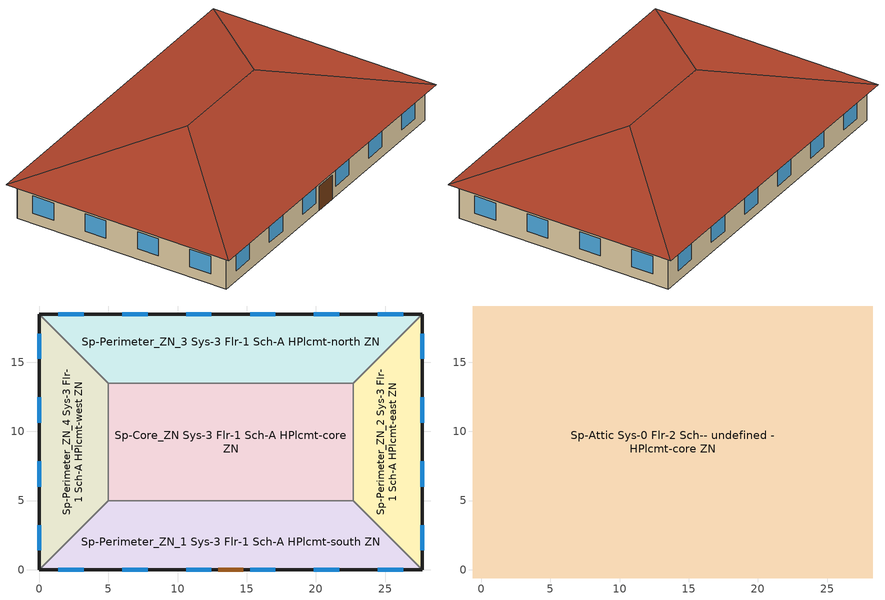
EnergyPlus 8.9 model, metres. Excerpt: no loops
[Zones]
Sp-Core_ZN Sys-3 Flr-1 Sch-A HPlcmt-core ZN
 floor ground (BTAP-Grnd-Floor-Mass:U-0.757): 22.69,13.46 22.69,5 5,5 5,13.46 z0
 wall to Sp-Perimeter_ZN_2 Sys-3 Flr-1 Sch-A HPlcmt-east ZN (BTAP-Int-Wall): 22.69,5 22.69,13.46 z0:3.05
 wall to Sp-Perimeter_ZN_3 Sys-3 Flr-1 Sch-A HPlcmt-north ZN (BTAP-Int-Wall): 22.69,13.46 5,13.46 z0:3.05
 wall to Sp-Perimeter_ZN_1 Sys-3 Flr-1 Sch-A HPlcmt-south ZN (BTAP-Int-Wall): 5,5 22.69,5 z0:3.05
 wall to Sp-Perimeter_ZN_4 Sys-3 Flr-1 Sch-A HPlcmt-west ZN (BTAP-Int-Wall): 5,13.46 5,5 z0:3.05
Sp-Perimeter_ZN_1 Sys-3 Flr-1 Sch-A HPlcmt-south ZN
 floor ground (BTAP-Grnd-Floor-Mass:U-0.757): 22.69,5 27.69,0 0,0 5,5 z0
 wall outside (BTAP-Ext-Wall-Mass:U-0.21): 0,0 27.69,0 z0:3.05
 wall to Sp-Perimeter_ZN_2 Sys-3 Flr-1 Sch-A HPlcmt-east ZN (BTAP-Int-Wall): 27.69,0 22.69,5 z0:3.05
 wall to Sp-Perimeter_ZN_4 Sys-3 Flr-1 Sch-A HPlcmt-west ZN (BTAP-Int-Wall): 5,5 0,0 z0:3.05
 window (BTAP-Ext-FixedWindow:U=0.220 SHGC=0.600): 1.39,0 3.22,0 / 6.01,0 7.84,0 / 10.62,0 12.45,0 / 15.24,0 17.07,0 / 19.85,0 21.68,0 / 24.47,0 26.3,0 z0.9:2.42
 door (BTAP-Ext-Door:U-2.2): 12.93,0 14.76,0 z0:2.13
Sp-Perimeter_ZN_2 Sys-3 Flr-1 Sch-A HPlcmt-east ZN
 floor ground (BTAP-Grnd-Floor-Mass:U-0.757): 27.69,18.46 27.69,0 22.69,5 22.69,13.46 z0
 wall outside (BTAP-Ext-Wall-Mass:U-0.21): 27.69,0 27.69,18.46 z0:3.05
 wall to Sp-Perimeter_ZN_3 Sys-3 Flr-1 Sch-A HPlcmt-north ZN (BTAP-Int-Wall): 27.69,18.46 22.69,13.46 z0:3.05
 window (BTAP-Ext-FixedWindow:U=0.220 SHGC=0.600): 27.69,1.39 27.69,3.22 / 27.69,6.01 27.69,7.84 / 27.69,10.62 27.69,12.45 / 27.69,15.24 27.69,17.07 z0.9:2.42
Sp-Perimeter_ZN_3 Sys-3 Flr-1 Sch-A HPlcmt-north ZN
 floor ground (BTAP-Grnd-Floor-Mass:U-0.757): 27.69,18.46 22.69,13.46 5,13.46 0,18.46 z0
 wall outside (BTAP-Ext-Wall-Mass:U-0.21): 27.69,18.46 0,18.46 z0:3.05
 wall to Sp-Perimeter_ZN_4 Sys-3 Flr-1 Sch-A HPlcmt-west ZN (BTAP-Int-Wall): 0,18.46 5,13.46 z0:3.05
 window (BTAP-Ext-FixedWindow:U=0.220 SHGC=0.600): 26.3,18.46 24.47,18.46 / 21.68,18.46 19.85,18.46 / 17.07,18.46 15.24,18.46 / 12.45,18.46 10.62,18.46 / 7.84,18.46 6.01,18.46 / 3.22,18.46 1.39,18.46 z0.9:2.42
Sp-Perimeter_ZN_4 Sys-3 Flr-1 Sch-A HPlcmt-west ZN
 floor ground (BTAP-Grnd-Floor-Mass:U-0.757): 0,18.46 5,13.46 5,5 0,0 z0
 wall outside (BTAP-Ext-Wall-Mass:U-0.21): 0,18.46 0,0 z0:3.05
 window (BTAP-Ext-FixedWindow:U=0.220 SHGC=0.600): 0,17.07 0,15.24 / 0,12.45 0,10.62 / 0,7.84 0,6.01 / 0,3.22 0,1.39 z0.9:2.42
Sp-Attic Sys-0 Flr-2 Sch-- undefined - HPlcmt-core ZN
 floor outside (BTAP-Ext-Floor-Mass:U-0.162): 28.29,19.06 28.29,-0.6 27.69,0 27.69,18.46 z3.05; 28.29,19.06 27.69,18.46 0,18.46 -0.6,19.06 z3.05; 27.69,0 28.29,-0.6 -0.6,-0.6 0,0 z3.05; -0.6,19.06 0,18.46 0,0 -0.6,-0.6 z3.05
 floor to Sp-Core_ZN Sys-3 Flr-1 Sch-A HPlcmt-core ZN (BTAP-Int-Floor): 22.69,13.46 22.69,5 5,5 5,13.46 z3.05
 floor to Sp-Perimeter_ZN_2 Sys-3 Flr-1 Sch-A HPlcmt-east ZN (BTAP-Int-Floor): 27.69,18.46 27.69,0 22.69,5 22.69,13.46 z3.05
 floor to Sp-Perimeter_ZN_3 Sys-3 Flr-1 Sch-A HPlcmt-north ZN (BTAP-Int-Floor): 27.69,18.46 22.69,13.46 5,13.46 0,18.46 z3.05
 floor to Sp-Perimeter_ZN_1 Sys-3 Flr-1 Sch-A HPlcmt-south ZN (BTAP-Int-Floor): 22.69,5 27.69,0 0,0 5,5 z3.05
 floor to Sp-Perimeter_ZN_4 Sys-3 Flr-1 Sch-A HPlcmt-west ZN (BTAP-Int-Floor): 0,18.46 5,13.46 5,5 0,0 z3.05
 roof outside (BTAP-Ext-Roof-Metal:U-0.162): 18.46,9.23,6.33 28.29,-0.6,3.05 28.29,19.06,3.05; 18.46,9.23,6.33 28.29,19.06,3.05 -0.6,19.06,3.05 9.23,9.23,6.33; 9.23,9.23,6.33 -0.6,-0.6,3.05 28.29,-0.6,3.05 18.46,9.23,6.33; 9.23,9.23,6.33 -0.6,19.06,3.05 -0.6,-0.6,3.05
[Building]
SmallOffice-CAN_YT_Whitehorse.Intl.AP.719640_CWEC2016.epw created: 2018-11-01 15:43:20 +0000: North Axis {deg}=0; Terrain=City; Loads Convergence Tolerance Value=0.04; Temperature Convergence Tolerance Value {deltaC}=0.2; Solar Distribution=FullInteriorAndExterior; Maximum Number of Warmup Days=25; Minimum Number of Warmup Days=6
[Site:Location]
Whitehorse Intl AP_YT_CAN: Latitude {deg}=60.709; Longitude {deg}=-135.069; Time Zone {hr}=-8; Elevation {m}=706.2
[Site:GroundTemperature:BuildingSurface]
19.527, 19.502, 19.536, 19.598, 20.002, 21.64, 22.225, 22.375, 21.449, 20.121, 19.802, 19.633
[Site:WaterMainsTemperature]
Calculation Method=Correlation; Annual Average Outdoor Air Temperature {C}=0.183333; Maximum Difference In Monthly Average Outdoor Air Temperatures {deltaC}=29.4
[SizingPeriod:DesignDay] Day of Month=21; Dry-Bulb Temperature Range Modifier Type=DefaultMultipliers; Humidity Condition Type=Wetbulb; Barometric Pressure {Pa}=93124; Rain Indicator=No; Snow Indicator=No; Daylight Saving Time Indicator=No
Name | Month | Day Type | Maximum Dry-Bulb Temperature {C} | Daily Dry-Bulb Temperature Range {deltaC} | Wetbulb or DewPoint at Maximum Dry-Bulb {C} | Wind Speed {m/s} | Wind Direction {deg} | Solar Model Indicator | ASHRAE Clear Sky Optical Depth for Beam Irradiance (taub) | ASHRAE Clear Sky Optical Depth for Diffuse Irradiance (taud) | Sky Clearness
Whitehorse Intl AP Ann Clg .4% Condns DB=>MWB | 7 | SummerDesignDay | 25.7 | 11.3 | 14.2 | 3.4 | 160 | ASHRAETau | 0.357 | 2.412
Whitehorse Intl AP Ann Htg 99.6% Condns DB | 1 | WinterDesignDay | -39.7 | 0 | -39.7 | 0.6 | 350 | ASHRAEClearSky |  |  | 0
[Material] Thermal Absorptance=0.9
Name | Roughness | Thickness {m} | Conductivity {W/m-K} | Density {kg/m3} | Specific Heat {J/kg-K} | Solar Absorptance | Visible Absorptance
1/2IN Gypsum 1 | Smooth | 0.0127 | 0.16 | 784.9 | 830 | 0.4 | 0.4
100mm Normalweight concrete floor 1 | MediumSmooth | 0.1016 | 2.31 | 2322 | 832 | 0.7 | 0.7
1IN Stucco 1 | Smooth | 0.0253 | 0.6918 | 1858 | 837 | 0.7 | 0.92
4 in. Normalweight Concrete Floor 1 | MediumRough | 0.1016 | 2.31 | 2322 | 832 | 0.7 | 0.7
6 in. Normalweight Concrete Floor 1 | MediumRough | 0.1524 | 2.31 | 2322 | 832 | 0.7 | 0.7
8IN CONCRETE HW RefBldg 1 | Rough | 0.2032 | 1.311 | 2240 | 836.8 | 0.7 | 0.7
F08 Metal surface 1; Metal Roof Surface 1 | Smooth | 0.0008 | 45.28 | 7824 | 500 | 0.7 | 0.7
G01 13mm gypsum board 1 | Smooth | 0.0127 | 0.16 | 800 | 1090 | 0.7 | 0.5
[Material:NoMass] Roughness=Smooth; Thermal Absorptance=0.9; Solar Absorptance=0.7
Name | Thermal Resistance {m2-K/W} | Visible Absorptance
Typical Carpet Pad; Typical Carpet Pad 1 | 0.21648 | 0.8
Typical Carpet Pad 2 | 1.25503 | 0.8
Typical Insulation 1 | 5.91238 | 0.7
Typical Insulation 2 | 4.49096 | 0.7
Typical Insulation 3 | 6.17282 | 0.7
Typical Insulation 4 | 0.454528 | 0.7
[WindowMaterial:SimpleGlazingSystem]
SimpleGlazing:U=0.220 SHGC=0.600: U-Factor {W/m2-K}=2.2; Solar Heat Gain Coefficient=0.6; Visible Transmittance=0.21
[Construction]
BTAP-Ext-Door:U-2.2: F08 Metal surface 1, Typical Insulation 4
BTAP-Ext-FixedWindow:U=0.220 SHGC=0.600: SimpleGlazing:U=0.220 SHGC=0.600
BTAP-Ext-Floor-Mass:U-0.162: Typical Insulation 1, 4 in. Normalweight Concrete Floor 1, Typical Carpet Pad 1
BTAP-Ext-Roof-Metal:U-0.162: Metal Roof Surface 1, Typical Insulation 3
BTAP-Ext-Wall-Mass:U-0.21: 1IN Stucco 1, 8IN CONCRETE HW RefBldg 1, Typical Insulation 2, 1/2IN Gypsum 1
BTAP-Grnd-Floor-Mass:U-0.757: 6 in. Normalweight Concrete Floor 1, Typical Carpet Pad 2
BTAP-Int-Floor: 100mm Normalweight concrete floor 1, Typical Carpet Pad
BTAP-Int-Wall: G01 13mm gypsum board 1, G01 13mm gypsum board 1
[Zone]
Name | Part of Total Floor Area
Sp-Attic Sys-0 Flr-2 Sch-- undefined - HPlcmt-core ZN | No
Sp-Core_ZN Sys-3 Flr-1 Sch-A HPlcmt-core ZN; Sp-Perimeter_ZN_1 Sys-3 Flr-1 Sch-A HPlcmt-south ZN; Sp-Perimeter_ZN_2 Sys-3 Flr-1 Sch-A HPlcmt-east ZN; Sp-Perimeter_ZN_3 Sys-3 Flr-1 Sch-A HPlcmt-north ZN; Sp-Perimeter_ZN_4 Sys-3 Flr-1 Sch-A HPlcmt-west ZN | Yes
[ZoneInfiltration:DesignFlowRate] Schedule=Always On Discrete; Design Flow Rate Calculation Method=Flow/ExteriorArea; Constant Term Coefficient=0; Temperature Term Coefficient=0; Velocity Term Coefficient=0.224; Velocity Squared Term Coefficient=0
Name | Zone or ZoneList | Flow per Exterior Surface Area {m3/s-m2}
Attic Infiltration | Sp-Attic Sys-0 Flr-2 Sch-- undefined - HPlcmt-core ZN | 0.000228332
Perimeter_ZN_1 Infiltration | Sp-Perimeter_ZN_1 Sys-3 Flr-1 Sch-A HPlcmt-south ZN | 0.00025
Perimeter_ZN_2 Infiltration | Sp-Perimeter_ZN_2 Sys-3 Flr-1 Sch-A HPlcmt-east ZN | 0.00025
Perimeter_ZN_3 Infiltration | Sp-Perimeter_ZN_3 Sys-3 Flr-1 Sch-A HPlcmt-north ZN | 0.00025
Perimeter_ZN_4 Infiltration | Sp-Perimeter_ZN_4 Sys-3 Flr-1 Sch-A HPlcmt-west ZN | 0.00025
[AvailabilityManager:Scheduled] Schedule=Always On Discrete
Sp-Core_ZN Sys-3 Flr-1 Sch-A HPlcmt-core ZN NECB System 3 PSZ Availability Manager; Air Loop HVAC Outdoor Air System 5 Availability Manager; Sp-Perimeter_ZN_1 Sys-3 Flr-1 Sch-A HPlcmt-south ZN NECB System 3 PSZ Availability Manager; Air Loop HVAC Outdoor Air System 4 Availability Manager; Sp-Perimeter_ZN_2 Sys-3 Flr-1 Sch-A HPlcmt-east ZN NECB System 3 PSZ Availability Manager; Air Loop HVAC Outdoor Air System 2 Availability Manager; Sp-Perimeter_ZN_3 Sys-3 Flr-1 Sch-A HPlcmt-north ZN NECB System 3 PSZ Availability Manager; Air Loop HVAC Outdoor Air System 1 Availability Manager; Sp-Perimeter_ZN_4 Sys-3 Flr-1 Sch-A HPlcmt-west ZN NECB System 3 PSZ Availability Manager; Air Loop HVAC Outdoor Air System 3 Availability Manager
[Schedule:Constant]
Always On Discrete: Hourly Value=1
